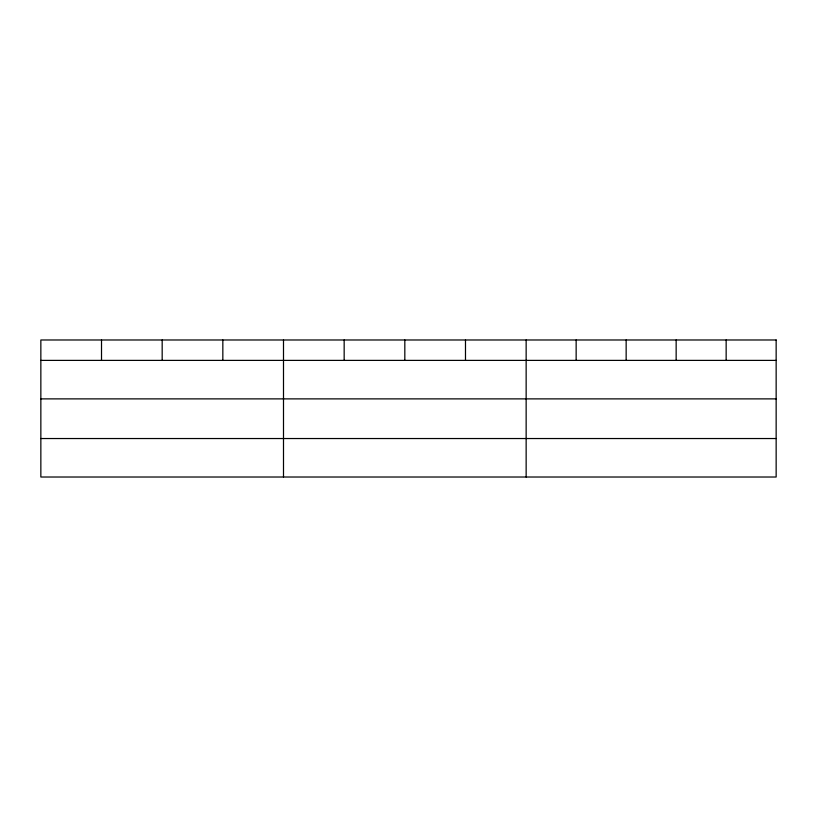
<?xml version="1.0" encoding="UTF-8"?>
<svg xmlns="http://www.w3.org/2000/svg" width="817" height="817" viewBox="0 0 817 817"><rect width="100%" height="100%" fill="white"/><g stroke="black" fill="none" stroke-linecap="round" stroke-linejoin="round"><path stroke-width="1.23" d="M40.85 360.389L776.15 360.389M40.85 398.88L776.15 398.88M40.85 438.535L776.15 438.535M726.15 339.984L726.15 360.389M676.149 339.984L676.149 360.389M626.149 339.984L626.149 360.389M576.148 339.984L576.148 360.389M526.148 339.984L526.148 477.016M465.486 339.984L465.486 360.389M404.823 339.984L404.823 360.389M344.161 339.984L344.161 360.389M283.499 339.984L283.499 477.016M222.837 339.984L222.837 360.389M162.175 339.984L162.175 360.389M101.512 339.984L101.512 360.389M776.15 339.984L40.85 339.984L40.85 477.016L776.15 477.016L776.15 339.984"/></g></svg>
